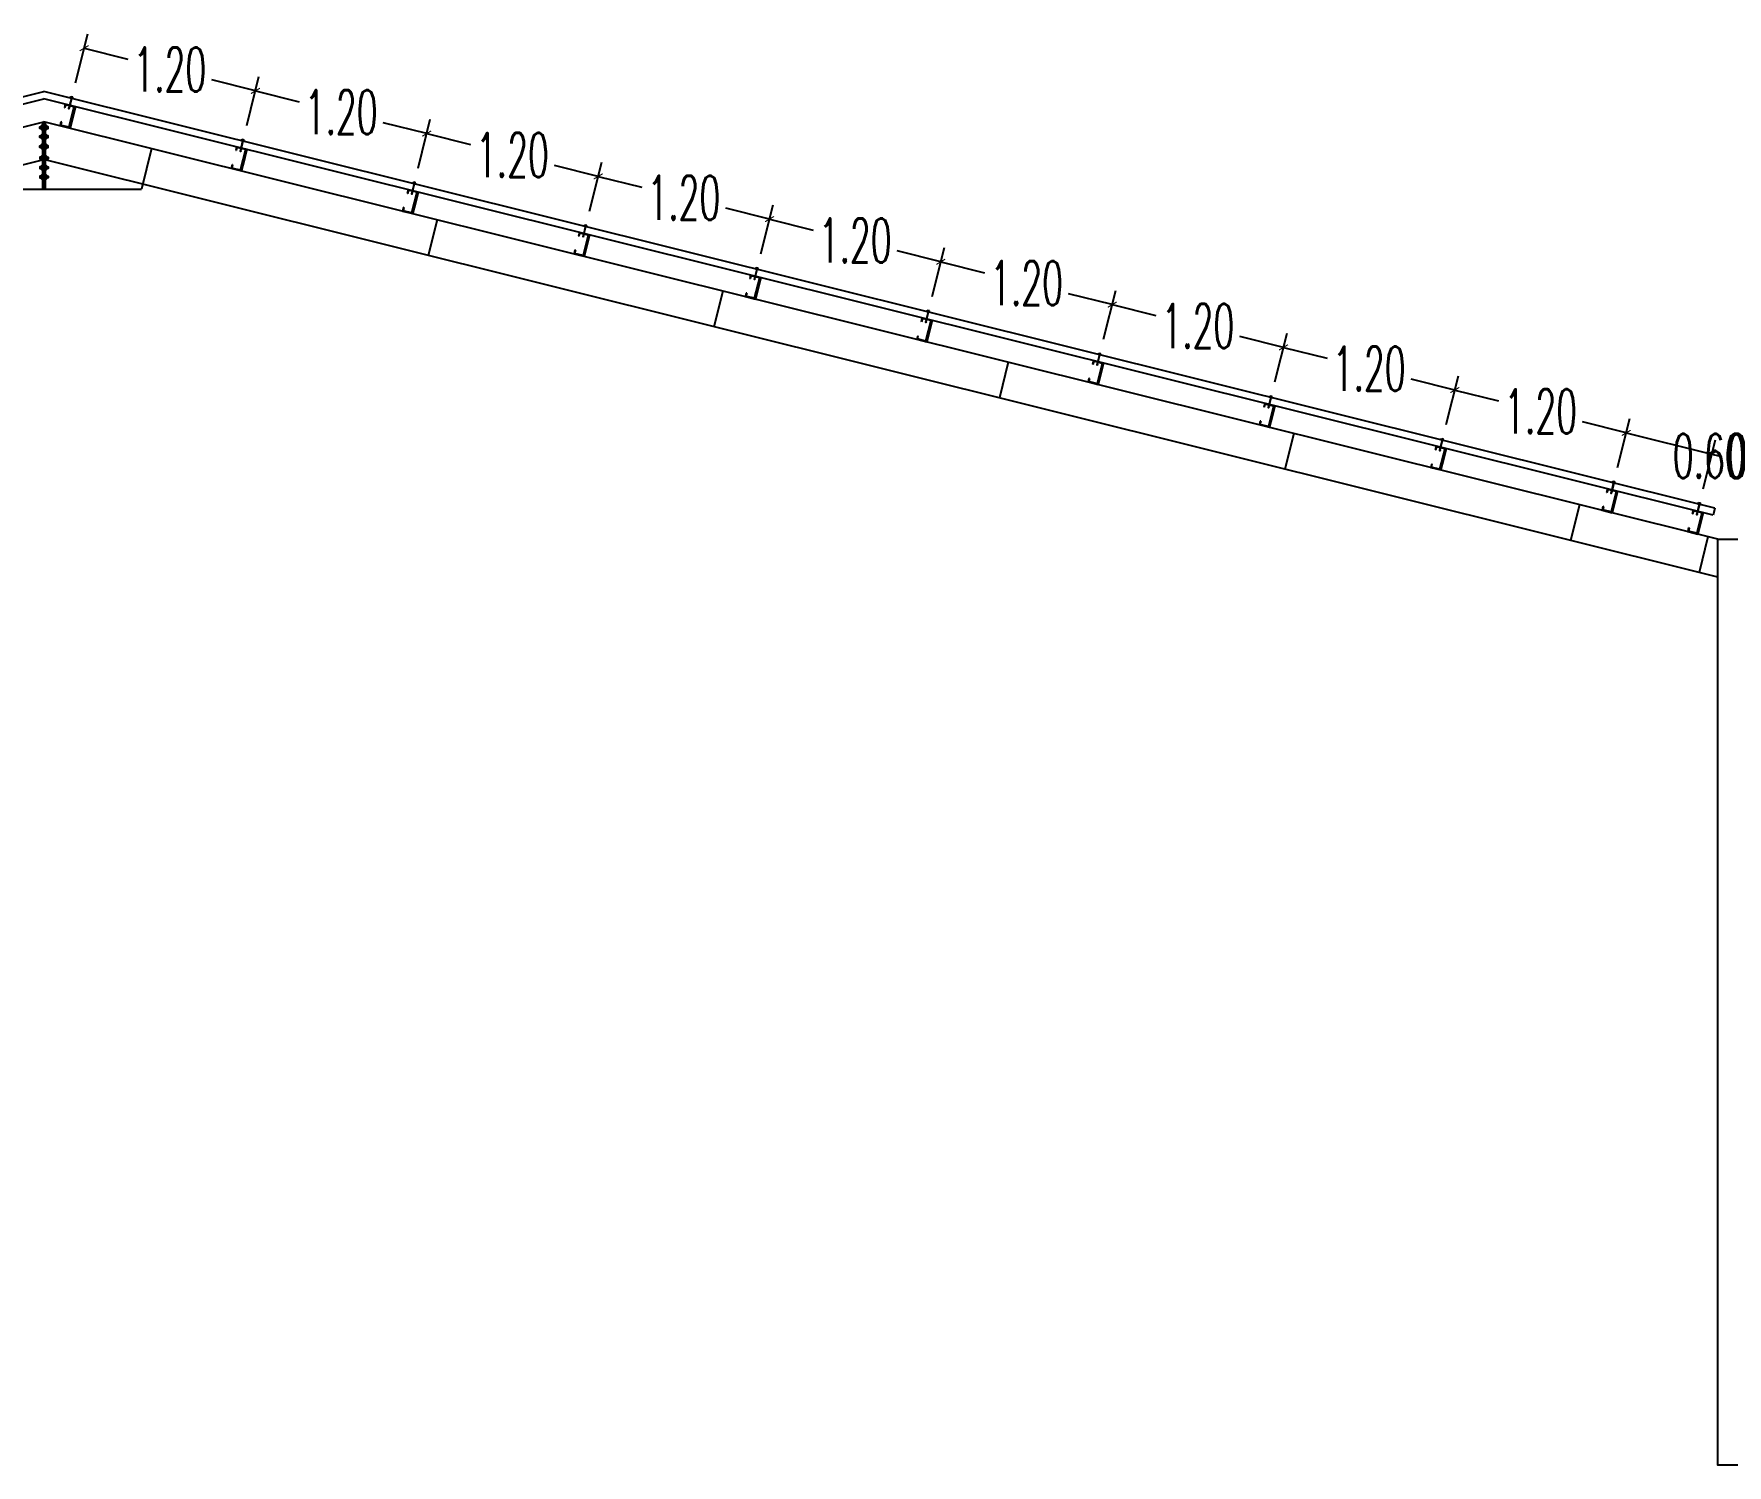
# Model space of a CAD drawing. Header units: millimetres. Extents: x 2491 to 3310, y 1470 to 1581.
# Drawn here: x 3259.27 to 3270.77, y 1536.73 to 1546.46 of the extents above; entities that cross this region are included whole.
import ezdxf

# ---------------------------------------------------------------- set-up
doc = ezdxf.new("R2010")
doc.units = ezdxf.units.MM
for name, color, linetype in [('A', 7, 'Continuous'), ('GR', 7, 'Continuous'), ('SUNGAI', 150, 'Continuous'), ('TEXT', 7, 'Continuous')]:
    doc.layers.add(name, color=color, linetype=linetype)
doc.layers.add('TANGGA', color=223, linetype='Continuous', lineweight=9)
doc.styles.add('-DIM2', font='simplex.shx', dxfattribs={"width": 0.55})
doc.dimstyles.new('DIMENSI POTONGAN', dxfattribs={"dimtxt": 0.3, "dimasz": 0.05, "dimexe": 0.1, "dimexo": 0.1, "dimgap": 0.05, "dimtad": 0, "dimtih": 1, "dimtoh": 1, "dimrnd": 0.0025, "dimzin": 0, "dimdsep": 46, "dimtxsty": '-DIM2', "dimblk": 'ARCHTICK', "dimcen": 0.1, "dimclrd": 1, "dimclre": 1, "dimclrt": 2, "dimadec": 0, "dimazin": 0, "dimtfac": 1, "dimtofl": 0, "dimtmove": 0, "dimatfit": 3, "dimldrblk": 'ARCHTICK', "dimfxl": 0.18, "dimtolj": 1, "dimtzin": 0, "dimarcsym": 0})

# ---------------------------------------------------------------- blocks, each defined once
blk = doc.blocks.new('_ArchTick')
at = {"color": 0, "linetype": 'ByBlock', "const_width": 0.15}
blk.add_lwpolyline([(-0.5, -0.5), (0.5, 0.5)], dxfattribs=at)
blk = doc.blocks.new('*D398')
at = {"layer": 'Defpoints', "color": 0, "transparency": 16777216}
for p in [(3259.524, 1546.026), (3260.771, 1546.068), (3260.688, 1545.736)]:
    blk.add_point(p, dxfattribs=at)
at = {"layer": 'TANGGA', "color": 1, "lineweight": -2, "transparency": 16777216}
for p, q in [((3259.548, 1546.123), (3259.631, 1546.455)), ((3259.607, 1546.358), (3259.903, 1546.284)), ((3260.771, 1546.068), (3260.474, 1546.142)), ((3260.712, 1545.833), (3260.795, 1546.165))]:
    blk.add_line(p, q, dxfattribs=at)
at = {"layer": 'TANGGA', "color": 1, "lineweight": -2, "transparency": 16777216, "xscale": 0.05, "yscale": 0.05, "zscale": 0.05}
for p, rotation in [((3259.607, 1546.358), 165.9999999999154), ((3260.771, 1546.068), 345.9999999999154)]:
    blk.add_blockref('_ArchTick', p, dxfattribs=dict(at, rotation=rotation))
at = {"layer": 'TANGGA', "color": 2, "transparency": 16777216, "insert": (3260.189, 1546.213), "char_height": 0.3, "attachment_point": 5, "style": '-DIM2'}
blk.add_mtext('\\A1;1.20', dxfattribs=at)
blk = doc.blocks.new('*D399')
at = {"layer": 'Defpoints', "color": 0, "transparency": 16777216}
for p in [(3261.935, 1545.778), (3260.688, 1545.736), (3261.852, 1545.445)]:
    blk.add_point(p, dxfattribs=at)
at = {"layer": 'TANGGA', "color": 1, "lineweight": -2, "transparency": 16777216}
for p, q in [((3260.712, 1545.833), (3260.795, 1546.165)), ((3260.771, 1546.068), (3261.067, 1545.994)), ((3261.877, 1545.542), (3261.959, 1545.875)), ((3261.935, 1545.778), (3261.639, 1545.851))]:
    blk.add_line(p, q, dxfattribs=at)
at = {"layer": 'TANGGA', "color": 1, "lineweight": -2, "transparency": 16777216, "xscale": 0.05, "yscale": 0.05, "zscale": 0.05}
for p, rotation in [((3260.771, 1546.068), 165.9999999999154), ((3261.935, 1545.778), 345.9999999999154)]:
    blk.add_blockref('_ArchTick', p, dxfattribs=dict(at, rotation=rotation))
at = {"layer": 'TANGGA', "color": 2, "transparency": 16777216, "insert": (3261.353, 1545.923), "char_height": 0.3, "attachment_point": 5, "style": '-DIM2'}
blk.add_mtext('\\A1;1.20', dxfattribs=at)
blk = doc.blocks.new('*D400')
at = {"layer": 'Defpoints', "color": 0, "transparency": 16777216}
for p in [(3261.852, 1545.445), (3263.1, 1545.487), (3263.017, 1545.155)]:
    blk.add_point(p, dxfattribs=at)
at = {"layer": 'TANGGA', "color": 1, "lineweight": -2, "transparency": 16777216}
for p, q in [((3261.877, 1545.542), (3261.959, 1545.875)), ((3261.935, 1545.778), (3262.232, 1545.704)), ((3263.1, 1545.487), (3262.803, 1545.561)), ((3263.041, 1545.252), (3263.124, 1545.584))]:
    blk.add_line(p, q, dxfattribs=at)
at = {"layer": 'TANGGA', "color": 1, "lineweight": -2, "transparency": 16777216, "xscale": 0.05, "yscale": 0.05, "zscale": 0.05}
for p, rotation in [((3261.935, 1545.778), 165.9999999999154), ((3263.1, 1545.487), 345.9999999999154)]:
    blk.add_blockref('_ArchTick', p, dxfattribs=dict(at, rotation=rotation))
at = {"layer": 'TANGGA', "color": 2, "transparency": 16777216, "insert": (3262.517, 1545.632), "char_height": 0.3, "attachment_point": 5, "style": '-DIM2'}
blk.add_mtext('\\A1;1.20', dxfattribs=at)
blk = doc.blocks.new('*D401')
at = {"layer": 'Defpoints', "color": 0, "transparency": 16777216}
for p in [(3264.264, 1545.197), (3263.017, 1545.155), (3264.181, 1544.865)]:
    blk.add_point(p, dxfattribs=at)
at = {"layer": 'TANGGA', "color": 1, "lineweight": -2, "transparency": 16777216}
for p, q in [((3263.041, 1545.252), (3263.124, 1545.584)), ((3263.1, 1545.487), (3263.396, 1545.413)), ((3264.205, 1544.962), (3264.288, 1545.294)), ((3264.264, 1545.197), (3263.968, 1545.271))]:
    blk.add_line(p, q, dxfattribs=at)
at = {"layer": 'TANGGA', "color": 1, "lineweight": -2, "transparency": 16777216, "xscale": 0.05, "yscale": 0.05, "zscale": 0.05}
for p, rotation in [((3263.1, 1545.487), 165.9999999999154), ((3264.264, 1545.197), 345.9999999999154)]:
    blk.add_blockref('_ArchTick', p, dxfattribs=dict(at, rotation=rotation))
at = {"layer": 'TANGGA', "color": 2, "transparency": 16777216, "insert": (3263.682, 1545.342), "char_height": 0.3, "attachment_point": 5, "style": '-DIM2'}
blk.add_mtext('\\A1;1.20', dxfattribs=at)
blk = doc.blocks.new('*D402')
at = {"layer": 'Defpoints', "color": 0, "transparency": 16777216}
for p in [(3264.181, 1544.865), (3265.428, 1544.907), (3265.346, 1544.574)]:
    blk.add_point(p, dxfattribs=at)
at = {"layer": 'TANGGA', "color": 1, "lineweight": -2, "transparency": 16777216}
for p, q in [((3264.205, 1544.962), (3264.288, 1545.294)), ((3264.264, 1545.197), (3264.56, 1545.123)), ((3265.428, 1544.907), (3265.132, 1544.981)), ((3265.37, 1544.671), (3265.453, 1545.004))]:
    blk.add_line(p, q, dxfattribs=at)
at = {"layer": 'TANGGA', "color": 1, "lineweight": -2, "transparency": 16777216, "xscale": 0.05, "yscale": 0.05, "zscale": 0.05}
for p, rotation in [((3264.264, 1545.197), 165.9999999999154), ((3265.428, 1544.907), 345.9999999999154)]:
    blk.add_blockref('_ArchTick', p, dxfattribs=dict(at, rotation=rotation))
at = {"layer": 'TANGGA', "color": 2, "transparency": 16777216, "insert": (3264.846, 1545.052), "char_height": 0.3, "attachment_point": 5, "style": '-DIM2'}
blk.add_mtext('\\A1;1.20', dxfattribs=at)
blk = doc.blocks.new('*D403')
at = {"layer": 'Defpoints', "color": 0, "transparency": 16777216}
for p in [(3266.593, 1544.616), (3265.346, 1544.574), (3266.51, 1544.284)]:
    blk.add_point(p, dxfattribs=at)
at = {"layer": 'TANGGA', "color": 1, "lineweight": -2, "transparency": 16777216}
for p, q in [((3265.37, 1544.671), (3265.453, 1545.004)), ((3265.428, 1544.907), (3265.725, 1544.833)), ((3266.593, 1544.616), (3266.296, 1544.69)), ((3266.534, 1544.381), (3266.617, 1544.713))]:
    blk.add_line(p, q, dxfattribs=at)
at = {"layer": 'TANGGA', "color": 1, "lineweight": -2, "transparency": 16777216, "xscale": 0.05, "yscale": 0.05, "zscale": 0.05}
for p, rotation in [((3265.428, 1544.907), 165.9999999999154), ((3266.593, 1544.616), 345.9999999999154)]:
    blk.add_blockref('_ArchTick', p, dxfattribs=dict(at, rotation=rotation))
at = {"layer": 'TANGGA', "color": 2, "transparency": 16777216, "insert": (3266.011, 1544.762), "char_height": 0.3, "attachment_point": 5, "style": '-DIM2'}
blk.add_mtext('\\A1;1.20', dxfattribs=at)
blk = doc.blocks.new('*D404')
at = {"layer": 'Defpoints', "color": 0, "transparency": 16777216}
for p in [(3266.51, 1544.284), (3267.757, 1544.326), (3267.674, 1543.994)]:
    blk.add_point(p, dxfattribs=at)
at = {"layer": 'TANGGA', "color": 1, "lineweight": -2, "transparency": 16777216}
for p, q in [((3266.534, 1544.381), (3266.617, 1544.713)), ((3266.593, 1544.616), (3266.889, 1544.542)), ((3267.757, 1544.326), (3267.461, 1544.4)), ((3267.698, 1544.091), (3267.781, 1544.423))]:
    blk.add_line(p, q, dxfattribs=at)
at = {"layer": 'TANGGA', "color": 1, "lineweight": -2, "transparency": 16777216, "xscale": 0.05, "yscale": 0.05, "zscale": 0.05}
for p, rotation in [((3266.593, 1544.616), 165.9999999999154), ((3267.757, 1544.326), 345.9999999999154)]:
    blk.add_blockref('_ArchTick', p, dxfattribs=dict(at, rotation=rotation))
at = {"layer": 'TANGGA', "color": 2, "transparency": 16777216, "insert": (3267.175, 1544.471), "char_height": 0.3, "attachment_point": 5, "style": '-DIM2'}
blk.add_mtext('\\A1;1.20', dxfattribs=at)
blk = doc.blocks.new('*D405')
at = {"layer": 'Defpoints', "color": 0, "transparency": 16777216}
for p in [(3268.921, 1544.036), (3267.674, 1543.994), (3268.839, 1543.704)]:
    blk.add_point(p, dxfattribs=at)
at = {"layer": 'TANGGA', "color": 1, "lineweight": -2, "transparency": 16777216}
for p, q in [((3267.698, 1544.091), (3267.781, 1544.423)), ((3267.757, 1544.326), (3268.054, 1544.252)), ((3268.921, 1544.036), (3268.625, 1544.11)), ((3268.863, 1543.801), (3268.946, 1544.133))]:
    blk.add_line(p, q, dxfattribs=at)
at = {"layer": 'TANGGA', "color": 1, "lineweight": -2, "transparency": 16777216, "xscale": 0.05, "yscale": 0.05, "zscale": 0.05}
for p, rotation in [((3267.757, 1544.326), 165.9999999999154), ((3268.921, 1544.036), 345.9999999999154)]:
    blk.add_blockref('_ArchTick', p, dxfattribs=dict(at, rotation=rotation))
at = {"layer": 'TANGGA', "color": 2, "transparency": 16777216, "insert": (3268.339, 1544.181), "char_height": 0.3, "attachment_point": 5, "style": '-DIM2'}
blk.add_mtext('\\A1;1.20', dxfattribs=at)
blk = doc.blocks.new('*D406')
at = {"layer": 'Defpoints', "color": 0, "transparency": 16777216}
for p in [(3268.839, 1543.704), (3270.086, 1543.745), (3270.003, 1543.413)]:
    blk.add_point(p, dxfattribs=at)
at = {"layer": 'TANGGA', "color": 1, "lineweight": -2, "transparency": 16777216}
for p, q in [((3268.863, 1543.801), (3268.946, 1544.133)), ((3268.921, 1544.036), (3269.218, 1543.962)), ((3270.086, 1543.745), (3269.789, 1543.819)), ((3270.027, 1543.51), (3270.11, 1543.842))]:
    blk.add_line(p, q, dxfattribs=at)
at = {"layer": 'TANGGA', "color": 1, "lineweight": -2, "transparency": 16777216, "xscale": 0.05, "yscale": 0.05, "zscale": 0.05}
for p, rotation in [((3268.921, 1544.036), 165.9999999999154), ((3270.086, 1543.745), 345.9999999999154)]:
    blk.add_blockref('_ArchTick', p, dxfattribs=dict(at, rotation=rotation))
at = {"layer": 'TANGGA', "color": 2, "transparency": 16777216, "insert": (3269.504, 1543.891), "char_height": 0.3, "attachment_point": 5, "style": '-DIM2'}
blk.add_mtext('\\A1;1.20', dxfattribs=at)
blk = doc.blocks.new('*D407')
at = {"layer": 'Defpoints', "color": 0, "transparency": 16777216}
for p in [(3270.668, 1543.6), (3270.003, 1543.413), (3270.585, 1543.268)]:
    blk.add_point(p, dxfattribs=at)
at = {"layer": 'TANGGA', "color": 1, "lineweight": -2, "transparency": 16777216}
for p, q in [((3270.027, 1543.51), (3270.11, 1543.842)), ((3270.086, 1543.745), (3270.668, 1543.6)), ((3270.609, 1543.365), (3270.692, 1543.697)), ((3270.668, 1543.6), (3270.716, 1543.588))]:
    blk.add_line(p, q, dxfattribs=at)
at = {"layer": 'TANGGA', "color": 1, "lineweight": -2, "transparency": 16777216, "xscale": 0.05, "yscale": 0.05, "zscale": 0.05}
for p, rotation in [((3270.086, 1543.745), 166.0000000000207), ((3270.668, 1543.6), 346.0000000000207)]:
    blk.add_blockref('_ArchTick', p, dxfattribs=dict(at, rotation=rotation))
at = {"layer": 'TANGGA', "color": 2, "transparency": 16777216, "insert": (3271.018, 1543.588), "char_height": 0.3, "attachment_point": 5, "style": '-DIM2'}
blk.add_mtext('\\A1;0.60', dxfattribs=at)
blk = doc.blocks.new('*D368')
at = {"layer": 'Defpoints', "color": 0, "transparency": 16777216}
for p in [(3271, 1543.6), (3271.665, 1543.413), (3271.083, 1543.268)]:
    blk.add_point(p, dxfattribs=at)
at = {"layer": 'TANGGA', "color": 1, "lineweight": -2, "transparency": 16777216}
for p, q in [((3271.641, 1543.51), (3271.558, 1543.842)), ((3271.059, 1543.365), (3270.976, 1543.697)), ((3271.582, 1543.745), (3271, 1543.6)), ((3271, 1543.6), (3270.952, 1543.588))]:
    blk.add_line(p, q, dxfattribs=at)
at = {"layer": 'TANGGA', "color": 1, "lineweight": -2, "transparency": 16777216, "xscale": 0.05, "yscale": 0.05, "zscale": 0.05}
for p, rotation in [((3271.582, 1543.745), 13.99999999997933), ((3271, 1543.6), 193.9999999999793)]:
    blk.add_blockref('_ArchTick', p, dxfattribs=dict(at, rotation=rotation))
at = {"layer": 'TANGGA', "color": 2, "transparency": 16777216, "insert": (3270.65, 1543.588), "char_height": 0.3, "attachment_point": 5, "style": '-DIM2'}
blk.add_mtext('\\A1;0.60', dxfattribs=at)

msp = doc.modelspace()

# ---------------------------------------------------------------- linework, layer by layer
for p, q in [((3247.979, 1543.233), (3259.334, 1546.064)), ((3247.991, 1543.185), (3259.334, 1546.013)), ((3270.689, 1543.233), (3259.334, 1546.064)), ((3270.677, 1543.185), (3259.334, 1546.013)), ((3259.479, 1545.978), (3259.473, 1545.953)), ((3259.476, 1545.952), (3259.473, 1545.953)), ((3259.481, 1545.973), (3259.476, 1545.952)), ((3259.538, 1545.959), (3259.481, 1545.973)), ((3259.538, 1545.959), (3259.504, 1545.821)), ((3259.542, 1545.963), (3259.506, 1545.817)), ((3259.548, 1545.961), (3259.512, 1545.816)), ((3259.546, 1545.951), (3259.512, 1545.816)), ((3259.546, 1545.951), (3259.512, 1545.816)), ((3259.546, 1545.951), (3259.512, 1545.816)), ((3259.548, 1545.961), (3259.52, 1545.851)), ((3259.548, 1545.961), (3259.52, 1545.851)), ((3259.548, 1545.961), (3259.52, 1545.851)), ((3259.548, 1545.961), (3259.52, 1545.851)), ((3259.545, 1545.95), (3259.539, 1545.952)), ((3247.959, 1543.022), (3259.334, 1545.858)), ((3259.325, 1545.856), (3259.325, 1545.4)), ((3259.326, 1545.856), (3259.326, 1545.4)), ((3270.709, 1543.022), (3259.334, 1545.858)), ((3259.334, 1545.858), (3259.334, 1545.4)), ((3259.334, 1545.858), (3259.334, 1545.4)), ((3259.342, 1545.856), (3259.342, 1545.4)), ((3259.343, 1545.856), (3259.343, 1545.4)), ((3259.449, 1545.857), (3259.443, 1545.833)), ((3259.452, 1545.856), (3259.446, 1545.835)), ((3259.504, 1545.821), (3259.446, 1545.835)), ((3259.452, 1545.856), (3259.449, 1545.857)), ((3260.065, 1545.676), (3259.996, 1545.4)), ((3260.065, 1545.676), (3259.996, 1545.4)), ((3260.643, 1545.687), (3260.637, 1545.662)), ((3260.64, 1545.662), (3260.637, 1545.662)), ((3260.645, 1545.683), (3260.64, 1545.662)), ((3260.703, 1545.669), (3260.645, 1545.683)), ((3260.703, 1545.669), (3260.668, 1545.53)), ((3260.707, 1545.672), (3260.67, 1545.527)), ((3260.712, 1545.671), (3260.676, 1545.525)), ((3260.71, 1545.661), (3260.676, 1545.525)), ((3260.71, 1545.661), (3260.676, 1545.525)), ((3260.71, 1545.661), (3260.676, 1545.525)), ((3260.712, 1545.671), (3260.685, 1545.56)), ((3260.712, 1545.671), (3260.685, 1545.56)), ((3260.712, 1545.671), (3260.685, 1545.56)), ((3260.712, 1545.671), (3260.685, 1545.56)), ((3260.71, 1545.66), (3260.704, 1545.661)), ((3247.959, 1542.765), (3259.334, 1545.601)), ((3270.709, 1542.765), (3259.334, 1545.601)), ((3260.613, 1545.566), (3260.607, 1545.542)), ((3260.616, 1545.566), (3260.611, 1545.544)), ((3260.668, 1545.53), (3260.611, 1545.544)), ((3260.616, 1545.566), (3260.613, 1545.566)), ((3261.808, 1545.397), (3261.801, 1545.372)), ((3261.804, 1545.371), (3261.801, 1545.372)), ((3261.81, 1545.393), (3261.804, 1545.371)), ((3261.867, 1545.379), (3261.81, 1545.393)), ((3261.867, 1545.379), (3261.832, 1545.24)), ((3261.871, 1545.382), (3261.835, 1545.236)), ((3261.877, 1545.38), (3261.84, 1545.235)), ((3261.874, 1545.371), (3261.84, 1545.235)), ((3261.874, 1545.371), (3261.84, 1545.235)), ((3261.874, 1545.371), (3261.84, 1545.235)), ((3261.877, 1545.38), (3261.849, 1545.27)), ((3261.877, 1545.38), (3261.849, 1545.27)), ((3261.877, 1545.38), (3261.849, 1545.27)), ((3261.877, 1545.38), (3261.849, 1545.27)), ((3261.874, 1545.37), (3261.868, 1545.371)), ((3261.777, 1545.276), (3261.771, 1545.252)), ((3261.78, 1545.275), (3261.775, 1545.254)), ((3261.832, 1545.24), (3261.775, 1545.254)), ((3261.78, 1545.275), (3261.777, 1545.276)), ((3262.005, 1545.192), (3261.945, 1544.95)), ((3262.972, 1545.107), (3262.966, 1545.082)), ((3262.969, 1545.081), (3262.966, 1545.082)), ((3262.974, 1545.102), (3262.969, 1545.081)), ((3263.031, 1545.088), (3262.974, 1545.102)), ((3263.031, 1545.088), (3262.997, 1544.95)), ((3263.035, 1545.092), (3262.999, 1544.946)), ((3263.041, 1545.09), (3263.005, 1544.945)), ((3263.039, 1545.08), (3263.005, 1544.945)), ((3263.039, 1545.08), (3263.005, 1544.945)), ((3263.039, 1545.08), (3263.005, 1544.945)), ((3263.041, 1545.09), (3263.013, 1544.98)), ((3263.041, 1545.09), (3263.013, 1544.98)), ((3263.041, 1545.09), (3263.013, 1544.98)), ((3263.041, 1545.09), (3263.013, 1544.98)), ((3263.038, 1545.079), (3263.033, 1545.081)), ((3262.942, 1544.986), (3262.936, 1544.962)), ((3262.945, 1544.985), (3262.939, 1544.964)), ((3262.997, 1544.95), (3262.939, 1544.964)), ((3262.945, 1544.985), (3262.942, 1544.986)), ((3264.136, 1544.817), (3264.13, 1544.791)), ((3264.133, 1544.791), (3264.13, 1544.791)), ((3264.138, 1544.812), (3264.133, 1544.791)), ((3264.196, 1544.798), (3264.138, 1544.812)), ((3264.196, 1544.798), (3264.161, 1544.659)), ((3264.2, 1544.801), (3264.163, 1544.656)), ((3264.205, 1544.8), (3264.169, 1544.654)), ((3264.203, 1544.79), (3264.169, 1544.654)), ((3264.203, 1544.79), (3264.169, 1544.654)), ((3264.203, 1544.79), (3264.169, 1544.654)), ((3264.205, 1544.8), (3264.178, 1544.689)), ((3264.205, 1544.8), (3264.178, 1544.689)), ((3264.205, 1544.8), (3264.178, 1544.689)), ((3264.205, 1544.8), (3264.178, 1544.689)), ((3264.203, 1544.789), (3264.197, 1544.79)), ((3263.946, 1544.708), (3263.886, 1544.466)), ((3264.106, 1544.695), (3264.1, 1544.672)), ((3264.109, 1544.695), (3264.104, 1544.673)), ((3264.161, 1544.659), (3264.104, 1544.673)), ((3264.109, 1544.695), (3264.106, 1544.695)), ((3265.301, 1544.526), (3265.294, 1544.501)), ((3265.297, 1544.5), (3265.294, 1544.501)), ((3265.303, 1544.522), (3265.297, 1544.5)), ((3265.36, 1544.508), (3265.303, 1544.522)), ((3265.36, 1544.508), (3265.325, 1544.369)), ((3265.364, 1544.511), (3265.328, 1544.365)), ((3265.37, 1544.51), (3265.333, 1544.364)), ((3265.367, 1544.5), (3265.333, 1544.364)), ((3265.367, 1544.5), (3265.333, 1544.364)), ((3265.367, 1544.5), (3265.333, 1544.364)), ((3265.37, 1544.51), (3265.342, 1544.399)), ((3265.37, 1544.51), (3265.342, 1544.399)), ((3265.37, 1544.51), (3265.342, 1544.399)), ((3265.37, 1544.51), (3265.342, 1544.399)), ((3265.367, 1544.499), (3265.361, 1544.5)), ((3265.271, 1544.405), (3265.265, 1544.381)), ((3265.273, 1544.404), (3265.268, 1544.383)), ((3265.325, 1544.369), (3265.268, 1544.383)), ((3265.273, 1544.404), (3265.271, 1544.405)), ((3265.887, 1544.225), (3265.826, 1543.982)), ((3266.465, 1544.236), (3266.459, 1544.211)), ((3266.462, 1544.21), (3266.459, 1544.211)), ((3266.467, 1544.231), (3266.462, 1544.21)), ((3266.524, 1544.217), (3266.467, 1544.231)), ((3266.524, 1544.217), (3266.49, 1544.079)), ((3266.528, 1544.221), (3266.492, 1544.075)), ((3266.534, 1544.219), (3266.498, 1544.074)), ((3266.532, 1544.21), (3266.498, 1544.074)), ((3266.532, 1544.21), (3266.498, 1544.074)), ((3266.532, 1544.21), (3266.498, 1544.074)), ((3266.534, 1544.219), (3266.507, 1544.109)), ((3266.534, 1544.219), (3266.507, 1544.109)), ((3266.534, 1544.219), (3266.507, 1544.109)), ((3266.534, 1544.219), (3266.507, 1544.109)), ((3266.531, 1544.208), (3266.526, 1544.21)), ((3266.435, 1544.115), (3266.429, 1544.091)), ((3266.438, 1544.114), (3266.432, 1544.093)), ((3266.49, 1544.079), (3266.432, 1544.093)), ((3266.438, 1544.114), (3266.435, 1544.115)), ((3267.629, 1543.946), (3267.623, 1543.92)), ((3267.626, 1543.92), (3267.623, 1543.92)), ((3267.631, 1543.941), (3267.626, 1543.92)), ((3267.689, 1543.927), (3267.631, 1543.941)), ((3267.689, 1543.927), (3267.654, 1543.788)), ((3267.693, 1543.93), (3267.656, 1543.785)), ((3267.698, 1543.929), (3267.662, 1543.783)), ((3267.696, 1543.919), (3267.662, 1543.783)), ((3267.696, 1543.919), (3267.662, 1543.783)), ((3267.696, 1543.919), (3267.662, 1543.783)), ((3267.698, 1543.929), (3267.671, 1543.818)), ((3267.698, 1543.929), (3267.671, 1543.818)), ((3267.698, 1543.929), (3267.671, 1543.818)), ((3267.698, 1543.929), (3267.671, 1543.818)), ((3267.696, 1543.918), (3267.69, 1543.92)), ((3267.599, 1543.825), (3267.593, 1543.801)), ((3267.602, 1543.824), (3267.597, 1543.803)), ((3267.654, 1543.788), (3267.597, 1543.803)), ((3267.602, 1543.824), (3267.599, 1543.825)), ((3267.827, 1543.741), (3267.767, 1543.498)), ((3268.794, 1543.655), (3268.788, 1543.63)), ((3268.79, 1543.629), (3268.788, 1543.63)), ((3268.796, 1543.651), (3268.79, 1543.629)), ((3268.853, 1543.637), (3268.796, 1543.651)), ((3268.853, 1543.637), (3268.818, 1543.498)), ((3268.857, 1543.64), (3268.821, 1543.495)), ((3268.863, 1543.639), (3268.826, 1543.493)), ((3268.86, 1543.629), (3268.826, 1543.493)), ((3268.86, 1543.629), (3268.826, 1543.493)), ((3268.86, 1543.629), (3268.826, 1543.493)), ((3268.863, 1543.639), (3268.835, 1543.528)), ((3268.863, 1543.639), (3268.835, 1543.528)), ((3268.863, 1543.639), (3268.835, 1543.528)), ((3268.863, 1543.639), (3268.835, 1543.528)), ((3268.86, 1543.628), (3268.854, 1543.629)), ((3268.764, 1543.534), (3268.758, 1543.51)), ((3268.766, 1543.534), (3268.761, 1543.512)), ((3268.818, 1543.498), (3268.761, 1543.512)), ((3268.766, 1543.534), (3268.764, 1543.534)), ((3269.958, 1543.365), (3269.952, 1543.34)), ((3269.955, 1543.339), (3269.952, 1543.34)), ((3269.96, 1543.36), (3269.955, 1543.339)), ((3270.017, 1543.346), (3269.96, 1543.36)), ((3270.017, 1543.346), (3269.983, 1543.208)), ((3270.021, 1543.35), (3269.985, 1543.204)), ((3270.027, 1543.348), (3269.991, 1543.203)), ((3270.025, 1543.339), (3269.991, 1543.203)), ((3270.025, 1543.339), (3269.991, 1543.203)), ((3270.025, 1543.339), (3269.991, 1543.203)), ((3270.027, 1543.348), (3270, 1543.238)), ((3270.027, 1543.348), (3270, 1543.238)), ((3270.027, 1543.348), (3270, 1543.238)), ((3270.027, 1543.348), (3270, 1543.238)), ((3270.025, 1543.338), (3270.019, 1543.339)), ((3269.768, 1543.257), (3269.707, 1543.014)), ((3269.928, 1543.244), (3269.922, 1543.22)), ((3269.931, 1543.243), (3269.926, 1543.222)), ((3269.983, 1543.208), (3269.926, 1543.222)), ((3269.931, 1543.243), (3269.928, 1543.244)), ((3270.689, 1543.233), (3270.677, 1543.185)), ((3270.54, 1543.22), (3270.534, 1543.195)), ((3270.537, 1543.194), (3270.534, 1543.195)), ((3270.542, 1543.215), (3270.537, 1543.194)), ((3270.6, 1543.201), (3270.542, 1543.215)), ((3270.6, 1543.201), (3270.565, 1543.063)), ((3270.604, 1543.205), (3270.567, 1543.059)), ((3270.609, 1543.203), (3270.573, 1543.058)), ((3270.607, 1543.193), (3270.573, 1543.058)), ((3270.607, 1543.193), (3270.573, 1543.058)), ((3270.607, 1543.193), (3270.573, 1543.058)), ((3270.609, 1543.203), (3270.582, 1543.093)), ((3270.609, 1543.203), (3270.582, 1543.093)), ((3270.609, 1543.203), (3270.582, 1543.093)), ((3270.609, 1543.203), (3270.582, 1543.093)), ((3270.607, 1543.192), (3270.601, 1543.194)), ((3270.51, 1543.099), (3270.504, 1543.075)), ((3270.513, 1543.098), (3270.508, 1543.077)), ((3270.565, 1543.063), (3270.508, 1543.077)), ((3270.513, 1543.098), (3270.51, 1543.099)), ((3270.641, 1543.039), (3270.581, 1542.797))]:
    msp.add_line(p, q)
for points in [[(3259.523, 1546.018), (3259.52, 1546.019), (3259.504, 1545.953), (3259.508, 1545.952)], [(3259.532, 1546.02), (3259.512, 1546.025), (3259.511, 1546.021), (3259.532, 1546.017)], [(3259.529, 1546.025), (3259.519, 1546.027), (3259.518, 1546.023), (3259.528, 1546.021)], [(3259.351, 1545.813), (3259.305, 1545.813), (3259.305, 1545.824), (3259.351, 1545.824)], [(3259.351, 1545.751), (3259.305, 1545.751), (3259.305, 1545.762), (3259.351, 1545.762)], [(3259.317, 1545.806), (3259.325, 1545.806), (3259.325, 1545.832), (3259.317, 1545.832)], [(3259.317, 1545.813), (3259.363, 1545.813), (3259.363, 1545.824), (3259.317, 1545.824)], [(3259.317, 1545.744), (3259.325, 1545.744), (3259.325, 1545.77), (3259.317, 1545.77)], [(3259.317, 1545.751), (3259.363, 1545.751), (3259.363, 1545.762), (3259.317, 1545.762)], [(3259.326, 1545.806), (3259.318, 1545.806), (3259.318, 1545.832), (3259.326, 1545.832)], [(3259.326, 1545.744), (3259.318, 1545.744), (3259.318, 1545.77), (3259.326, 1545.77)], [(3259.342, 1545.806), (3259.351, 1545.806), (3259.351, 1545.832), (3259.342, 1545.832)], [(3259.342, 1545.744), (3259.351, 1545.744), (3259.351, 1545.77), (3259.342, 1545.77)], [(3259.351, 1545.806), (3259.343, 1545.806), (3259.343, 1545.832), (3259.351, 1545.832)], [(3259.351, 1545.744), (3259.343, 1545.744), (3259.343, 1545.77), (3259.351, 1545.77)], [(3259.351, 1545.684), (3259.305, 1545.684), (3259.305, 1545.695), (3259.351, 1545.695)], [(3259.317, 1545.677), (3259.325, 1545.677), (3259.325, 1545.703), (3259.317, 1545.703)], [(3259.317, 1545.684), (3259.363, 1545.684), (3259.363, 1545.695), (3259.317, 1545.695)], [(3259.326, 1545.677), (3259.318, 1545.677), (3259.318, 1545.703), (3259.326, 1545.703)], [(3259.342, 1545.677), (3259.351, 1545.677), (3259.351, 1545.703), (3259.342, 1545.703)], [(3259.351, 1545.677), (3259.343, 1545.677), (3259.343, 1545.703), (3259.351, 1545.703)], [(3260.688, 1545.728), (3260.684, 1545.729), (3260.669, 1545.663), (3260.672, 1545.662)], [(3260.697, 1545.73), (3260.676, 1545.735), (3260.676, 1545.731), (3260.696, 1545.726)], [(3260.693, 1545.734), (3260.683, 1545.737), (3260.682, 1545.733), (3260.692, 1545.731)], [(3259.351, 1545.618), (3259.305, 1545.618), (3259.305, 1545.607), (3259.351, 1545.607)], [(3259.351, 1545.551), (3259.305, 1545.551), (3259.305, 1545.541), (3259.351, 1545.541)], [(3259.317, 1545.625), (3259.325, 1545.625), (3259.325, 1545.599), (3259.317, 1545.599)], [(3259.317, 1545.618), (3259.363, 1545.618), (3259.363, 1545.607), (3259.317, 1545.607)], [(3259.317, 1545.559), (3259.325, 1545.559), (3259.325, 1545.533), (3259.317, 1545.533)], [(3259.317, 1545.551), (3259.363, 1545.551), (3259.363, 1545.541), (3259.317, 1545.541)], [(3259.326, 1545.625), (3259.318, 1545.625), (3259.318, 1545.599), (3259.326, 1545.599)], [(3259.326, 1545.559), (3259.318, 1545.559), (3259.318, 1545.533), (3259.326, 1545.533)], [(3259.342, 1545.625), (3259.351, 1545.625), (3259.351, 1545.599), (3259.342, 1545.599)], [(3259.342, 1545.559), (3259.351, 1545.559), (3259.351, 1545.533), (3259.342, 1545.533)], [(3259.351, 1545.625), (3259.343, 1545.625), (3259.343, 1545.599), (3259.351, 1545.599)], [(3259.351, 1545.559), (3259.343, 1545.559), (3259.343, 1545.533), (3259.351, 1545.533)], [(3259.351, 1545.489), (3259.305, 1545.489), (3259.305, 1545.478), (3259.351, 1545.478)], [(3259.317, 1545.496), (3259.325, 1545.496), (3259.325, 1545.47), (3259.317, 1545.47)], [(3259.317, 1545.489), (3259.363, 1545.489), (3259.363, 1545.478), (3259.317, 1545.478)], [(3259.326, 1545.496), (3259.318, 1545.496), (3259.318, 1545.47), (3259.326, 1545.47)], [(3259.342, 1545.496), (3259.351, 1545.496), (3259.351, 1545.47), (3259.342, 1545.47)], [(3259.351, 1545.496), (3259.343, 1545.496), (3259.343, 1545.47), (3259.351, 1545.47)], [(3261.852, 1545.438), (3261.849, 1545.439), (3261.833, 1545.373), (3261.836, 1545.372)], [(3261.861, 1545.439), (3261.841, 1545.444), (3261.84, 1545.441), (3261.86, 1545.436)], [(3261.858, 1545.444), (3261.847, 1545.447), (3261.847, 1545.443), (3261.857, 1545.44)], [(3263.016, 1545.148), (3263.013, 1545.148), (3262.997, 1545.082), (3263.001, 1545.082)], [(3263.025, 1545.149), (3263.005, 1545.154), (3263.004, 1545.15), (3263.025, 1545.146)], [(3263.022, 1545.154), (3263.012, 1545.156), (3263.011, 1545.153), (3263.021, 1545.15)], [(3264.181, 1544.857), (3264.178, 1544.858), (3264.162, 1544.792), (3264.165, 1544.791)], [(3264.19, 1544.859), (3264.17, 1544.864), (3264.169, 1544.86), (3264.189, 1544.855)], [(3264.186, 1544.864), (3264.176, 1544.866), (3264.175, 1544.862), (3264.185, 1544.86)], [(3265.345, 1544.567), (3265.342, 1544.568), (3265.326, 1544.502), (3265.329, 1544.501)], [(3265.354, 1544.568), (3265.334, 1544.573), (3265.333, 1544.57), (3265.353, 1544.565)], [(3265.351, 1544.573), (3265.34, 1544.576), (3265.34, 1544.572), (3265.35, 1544.57)], [(3266.509, 1544.277), (3266.506, 1544.277), (3266.491, 1544.211), (3266.494, 1544.211)], [(3266.519, 1544.278), (3266.498, 1544.283), (3266.497, 1544.28), (3266.518, 1544.275)], [(3266.515, 1544.283), (3266.505, 1544.285), (3266.504, 1544.282), (3266.514, 1544.279)], [(3267.674, 1543.986), (3267.671, 1543.987), (3267.655, 1543.921), (3267.658, 1543.92)], [(3267.683, 1543.988), (3267.663, 1543.993), (3267.662, 1543.989), (3267.682, 1543.984)], [(3267.679, 1543.993), (3267.669, 1543.995), (3267.668, 1543.991), (3267.678, 1543.989)], [(3268.838, 1543.696), (3268.835, 1543.697), (3268.819, 1543.631), (3268.822, 1543.63)], [(3268.847, 1543.698), (3268.827, 1543.702), (3268.826, 1543.699), (3268.846, 1543.694)], [(3268.844, 1543.702), (3268.834, 1543.705), (3268.833, 1543.701), (3268.843, 1543.699)], [(3270.003, 1543.406), (3269.999, 1543.407), (3269.984, 1543.34), (3269.987, 1543.34)], [(3270.012, 1543.407), (3269.991, 1543.412), (3269.99, 1543.409), (3270.011, 1543.404)], [(3270.008, 1543.412), (3269.998, 1543.414), (3269.997, 1543.411), (3270.007, 1543.408)], [(3270.585, 1543.261), (3270.582, 1543.261), (3270.566, 1543.195), (3270.569, 1543.195)], [(3270.594, 1543.262), (3270.573, 1543.267), (3270.573, 1543.263), (3270.593, 1543.259)], [(3270.59, 1543.267), (3270.58, 1543.269), (3270.579, 1543.266), (3270.589, 1543.263)]]:
    msp.add_lwpolyline(points, close=True)
for points in [[(3259.508, 1545.952), (3259.504, 1545.947), (3259.504, 1545.953)], [(3260.672, 1545.662), (3260.669, 1545.656), (3260.669, 1545.663)], [(3261.836, 1545.372), (3261.833, 1545.366), (3261.833, 1545.373)], [(3263.001, 1545.082), (3262.997, 1545.076), (3262.997, 1545.082)], [(3264.165, 1544.791), (3264.162, 1544.786), (3264.162, 1544.792)], [(3265.329, 1544.501), (3265.326, 1544.495), (3265.326, 1544.502)], [(3266.494, 1544.211), (3266.49, 1544.205), (3266.491, 1544.211)], [(3267.658, 1543.92), (3267.655, 1543.915), (3267.655, 1543.921)], [(3268.822, 1543.63), (3268.819, 1543.624), (3268.819, 1543.631)], [(3269.987, 1543.34), (3269.984, 1543.334), (3269.984, 1543.34)], [(3270.569, 1543.195), (3270.566, 1543.189), (3270.566, 1543.195)]]:
    msp.add_lwpolyline(points)
at = {"layer": 'A'}
for p in [(3259.326, 1545.813), (3259.342, 1545.813), (3259.326, 1545.751), (3259.326, 1545.684), (3259.342, 1545.751), (3259.342, 1545.684), (3259.326, 1545.618), (3259.326, 1545.551), (3259.342, 1545.618), (3259.342, 1545.551), (3259.326, 1545.489), (3259.342, 1545.489)]:
    msp.add_point(p, dxfattribs=at)
at = {"layer": 'GR', "linetype": 'Continuous'}
msp.add_line((3258.672, 1545.4), (3259.996, 1545.4), dxfattribs=at)
at = {"layer": 'SUNGAI'}
msp.add_lwpolyline([(3270.709, 1543.022), (3270.959, 1543.022), (3270.959, 1536.733), (3270.709, 1536.733)], close=True, dxfattribs=at)
at = {"layer": 'TEXT'}
for p, q in [((3259.479, 1545.978), (3259.548, 1545.961)), ((3259.443, 1545.833), (3259.512, 1545.816)), ((3260.643, 1545.687), (3260.712, 1545.671)), ((3260.607, 1545.542), (3260.676, 1545.525)), ((3261.808, 1545.397), (3261.877, 1545.38)), ((3261.771, 1545.252), (3261.84, 1545.235)), ((3262.972, 1545.107), (3263.041, 1545.09)), ((3262.936, 1544.962), (3263.005, 1544.945)), ((3264.136, 1544.817), (3264.205, 1544.8)), ((3264.1, 1544.672), (3264.169, 1544.654)), ((3265.301, 1544.526), (3265.37, 1544.51)), ((3265.265, 1544.381), (3265.333, 1544.364)), ((3266.465, 1544.236), (3266.534, 1544.219)), ((3266.429, 1544.091), (3266.498, 1544.074)), ((3267.629, 1543.946), (3267.698, 1543.929)), ((3267.593, 1543.801), (3267.662, 1543.783)), ((3268.794, 1543.655), (3268.863, 1543.639)), ((3268.758, 1543.51), (3268.826, 1543.493)), ((3269.958, 1543.365), (3270.027, 1543.348)), ((3269.922, 1543.22), (3269.991, 1543.203)), ((3270.54, 1543.22), (3270.609, 1543.203)), ((3270.504, 1543.075), (3270.573, 1543.058))]:
    msp.add_line(p, q, dxfattribs=at)

# ---------------------------------------------------------------- dimensions: what is measured, and where the dimension line sits
at = {"layer": 'TANGGA'}
for p1, p2, distance, picture, middle in [((3259.524, 1546.026), (3260.688, 1545.736), 0.342, '*D398', (3260.189, 1546.213)), ((3260.688, 1545.736), (3261.852, 1545.445), 0.342, '*D399', (3261.353, 1545.923)), ((3261.852, 1545.445), (3263.017, 1545.155), 0.342, '*D400', (3262.517, 1545.632)), ((3263.017, 1545.155), (3264.181, 1544.865), 0.342, '*D401', (3263.682, 1545.342)), ((3264.181, 1544.865), (3265.346, 1544.574), 0.342, '*D402', (3264.846, 1545.052)), ((3265.346, 1544.574), (3266.51, 1544.284), 0.342, '*D403', (3266.011, 1544.762)), ((3266.51, 1544.284), (3267.674, 1543.994), 0.342, '*D404', (3267.175, 1544.471)), ((3267.674, 1543.994), (3268.839, 1543.704), 0.342, '*D405', (3268.339, 1544.181)), ((3268.839, 1543.704), (3270.003, 1543.413), 0.342, '*D406', (3269.504, 1543.891)), ((3270.003, 1543.413), (3270.585, 1543.268), 0.342, '*D407', (3271.018, 1543.588)), ((3271.665, 1543.413), (3271.083, 1543.268), -0.342, '*D368', (3270.65, 1543.588))]:
    dim = msp.add_aligned_dim(p1=p1, p2=p2, distance=distance, dimstyle='DIMENSI POTONGAN', dxfattribs=at)
    dim.commit()
    dim.dimension.update_dxf_attribs({"geometry": picture, "text_midpoint": middle})

doc.saveas('drawing.dxf')
